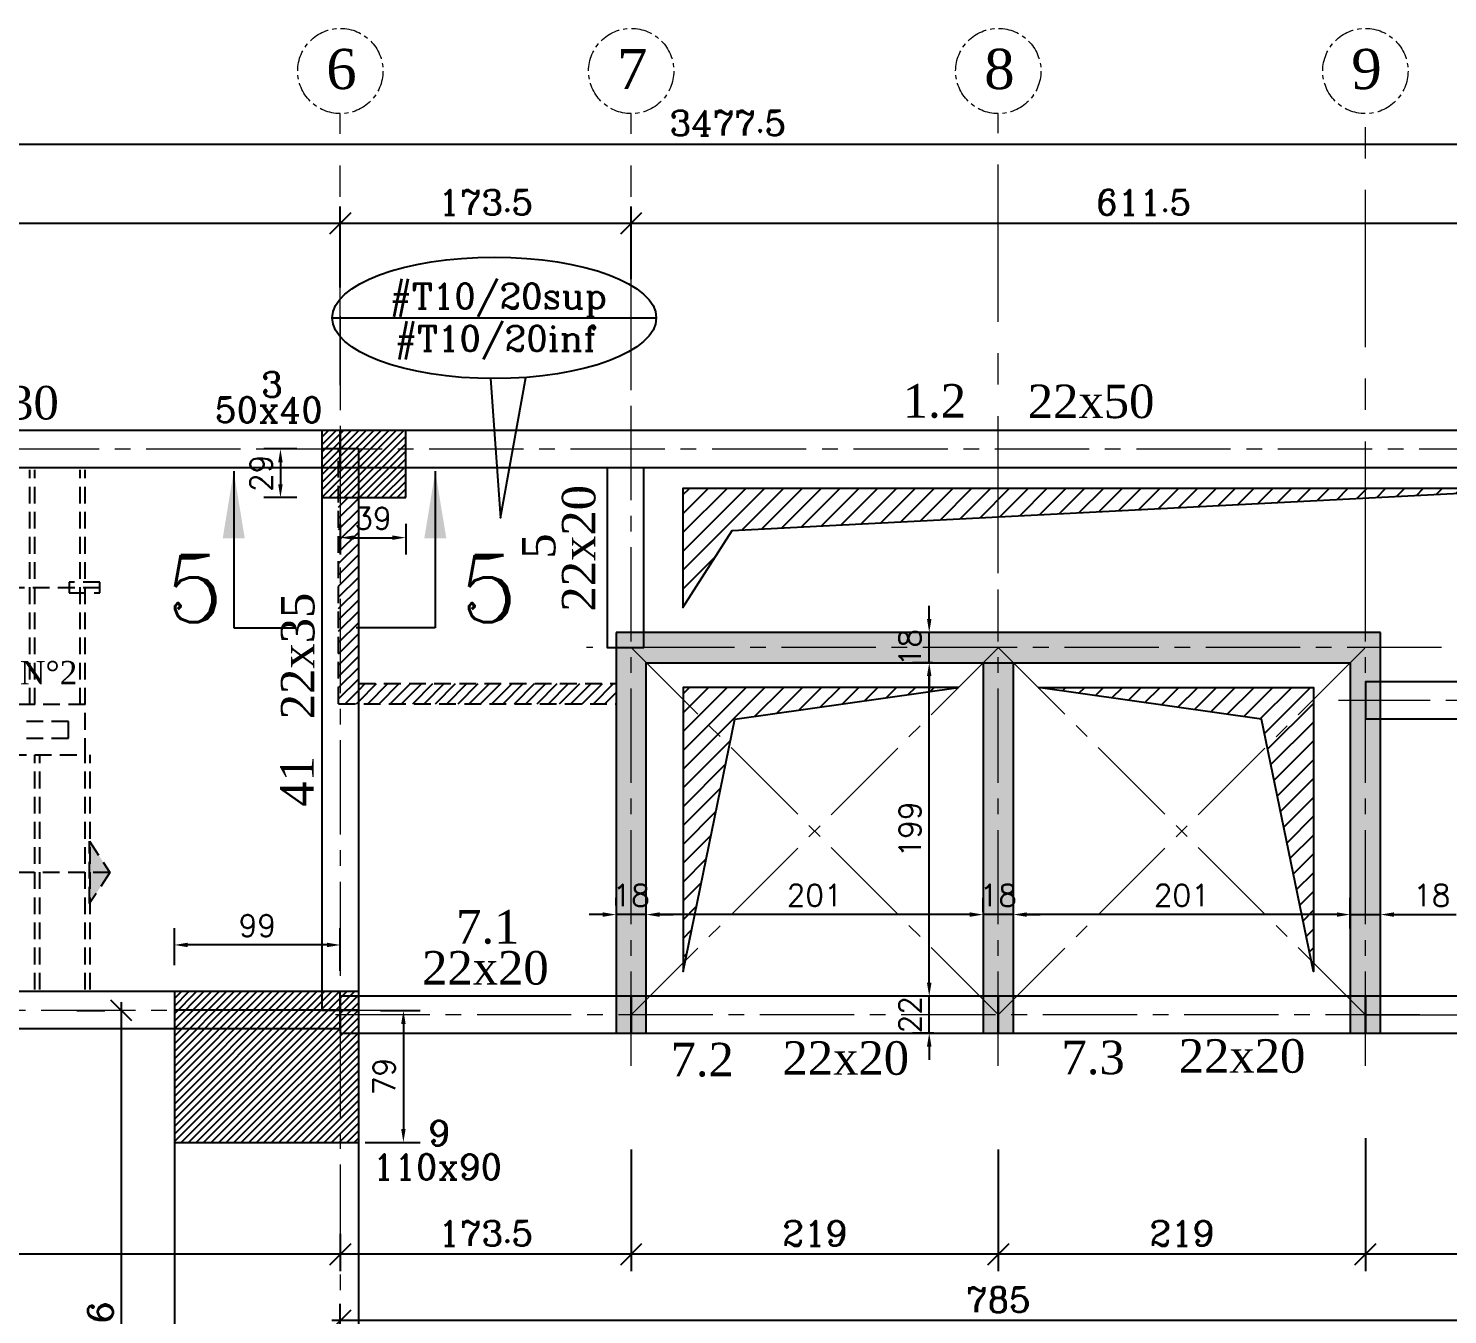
# Model space of a CAD drawing. Header units: millimetres. Extents: x -12479 to 5276, y -30 to 40263.
# Drawn here: x -4032 to -3185, y 32856 to 33624 of the extents above; entities that cross this region are included whole.
import ezdxf
from ezdxf.enums import TextEntityAlignment as Align

# ---------------------------------------------------------------- set-up
doc = ezdxf.new("R2010")
doc.units = ezdxf.units.MM
for name, pattern in [('AXES', [2, 1.25, -0.25, 0.25, -0.25]), ('AXES2', [1.125, 0.75, -0.125, 0.125, -0.125]), ('DASHED', [0.75, 0.5, -0.25])]:
    doc.linetypes.add(name, pattern=pattern)
for name, color, linetype in [('AXE REP7RE', 4, 'AXES'), ('AXES', 1, 'AXES2'), ('COFFRAGE', 2, 'Continuous'), ('DESIGNA ACIERS', 3, 'Continuous'), ('escaliers', 1, 'DASHED'), ('GAINES', 2, 'Continuous'), ('HACH', 1, 'Continuous'), ('HACHPOT', 2, 'Continuous'), ('HACHURE', 1, 'Continuous'), ('POTEAU', 2, 'Continuous'), ('TITRE', 3, 'Continuous'), ('titre poteaux', 3, 'Continuous'), ('Titre poutre', 3, 'Continuous'), ('voile', 2, 'Continuous')]:
    doc.layers.add(name, color=color, linetype=linetype)
doc.layers.add('COTATIONS', color=1, linetype='Continuous', lineweight=25)
doc.styles.add('ROMANCSABA', font='romanc.shx')
doc.styles.add('ROMANTICSABA', font='romantic.ttf')
doc.styles.add('STANDSABA', font='romans.shx')
doc.dimstyles.new('DETAIL', dxfattribs={"dimtxt": 15, "dimasz": 40, "dimexe": 10, "dimexo": 10, "dimgap": 10, "dimtad": 1, "dimdec": 4, "dimdsep": 46, "dimtxsty": 'STANDSABA', "dimcen": 2.5, "dimdle": 5, "dimclrd": 1, "dimclre": 1, "dimclrt": 3, "dimadec": 0, "dimazin": 0, "dimtfac": 1, "dimtdec": 4, "dimtmove": 0, "dimatfit": 3, "dimfxl": 0, "dimtvp": 1, "dimtolj": 1, "dimtzin": 0, "dimarcsym": 0})
doc.dimstyles.new('GENERALE', dxfattribs={"dimtxt": 15, "dimasz": 12.5, "dimexe": 10, "dimexo": 50, "dimgap": 5, "dimtad": 1, "dimdec": 1, "dimrnd": 0.5, "dimdsep": 46, "dimtxsty": 'ROMANCSABA', "dimblk1": 'OBLIQUE', "dimblk2": 'OBLIQUE', "dimsah": 1, "dimcen": 2.5, "dimdle": 5, "dimclrd": 1, "dimclre": 1, "dimclrt": 3, "dimadec": 0, "dimazin": 0, "dimtfac": 1, "dimtdec": 1, "dimtmove": 0, "dimatfit": 3, "dimldrblk": 'OBLIQUE', "dimfxl": 0, "dimtvp": 1, "dimtolj": 1, "dimtzin": 0, "dimarcsym": 0})
doc.dimstyles.new('POTEAUX', dxfattribs={"dimtxt": 13, "dimasz": 8, "dimexe": 10, "dimexo": 20, "dimgap": 5, "dimtad": 1, "dimdec": 1, "dimrnd": 0.5, "dimdsep": 46, "dimtxsty": 'STANDSABA', "dimcen": 2.5, "dimdle": 5, "dimclrd": 1, "dimclre": 1, "dimclrt": 3, "dimadec": 0, "dimazin": 0, "dimtfac": 1, "dimtdec": 1, "dimtmove": 0, "dimatfit": 3, "dimfxl": 0, "dimtvp": 1, "dimtolj": 1, "dimtzin": 0, "dimarcsym": 0})
pattern_1 = [(45, (0, 28000), (-5.61266, 5.61266), [])]

# ---------------------------------------------------------------- blocks, each defined once
blk = doc.blocks.new('_Oblique')
at = {"color": 0, "linetype": 'ByBlock', "lineweight": -2}
blk.add_line((-0.5, -0.5), (0.5, 0.5), dxfattribs=at)
blk = doc.blocks.new('*D4')
at = {"layer": 'COTATIONS', "color": 1, "linetype": 'ByBlock', "lineweight": -2}
for p, q in [((-4330.68, 33478.69), (-4330.68, 33517.59)), ((-3845.68, 33469.3), (-3845.68, 33517.59)), ((-4335.68, 33507.59), (-3840.68, 33507.59))]:
    blk.add_line(p, q, dxfattribs=at)
at = {"layer": 'Defpoints', "color": 0, "linetype": 'ByBlock'}
for p in [(-3845.68, 33507.59), (-4330.68, 33428.69, -0.66), (-3845.68, 33419.3, -0.28)]:
    blk.add_point(p, dxfattribs=at)
at = {"layer": 'COTATIONS', "color": 1, "linetype": 'ByBlock', "lineweight": -2, "xscale": 12.5, "yscale": 12.5, "zscale": 12.5, "rotation": 180}
blk.add_blockref('_Oblique', (-4330.68, 33507.59), dxfattribs=at)
at = {"layer": 'COTATIONS', "color": 1, "linetype": 'ByBlock', "lineweight": -2, "xscale": 12.5, "yscale": 12.5, "zscale": 12.5}
blk.add_blockref('_Oblique', (-3845.68, 33507.59), dxfattribs=at)
at = {"layer": 'COTATIONS', "color": 3, "linetype": 'ByBlock', "insert": (-4088.18, 33520.09), "char_height": 15, "attachment_point": 5, "style": 'ROMANCSABA'}
blk.add_mtext('\\A1;485', dxfattribs=at)
blk = doc.blocks.new('*D5')
at = {"layer": 'COTATIONS', "color": 1, "linetype": 'ByBlock', "lineweight": -2}
for p, q in [((-3845.68, 33469.3), (-3845.68, 33517.59)), ((-3672.18, 33474.2), (-3672.18, 33517.59)), ((-3850.68, 33507.59), (-3667.18, 33507.59))]:
    blk.add_line(p, q, dxfattribs=at)
at = {"layer": 'Defpoints', "color": 0, "linetype": 'ByBlock'}
for p in [(-3672.18, 33507.59), (-3845.68, 33419.3, -0.28), (-3672.18, 33424.2)]:
    blk.add_point(p, dxfattribs=at)
at = {"layer": 'COTATIONS', "color": 1, "linetype": 'ByBlock', "lineweight": -2, "xscale": 12.5, "yscale": 12.5, "zscale": 12.5, "rotation": 180}
blk.add_blockref('_Oblique', (-3845.68, 33507.59), dxfattribs=at)
at = {"layer": 'COTATIONS', "color": 1, "linetype": 'ByBlock', "lineweight": -2, "xscale": 12.5, "yscale": 12.5, "zscale": 12.5}
blk.add_blockref('_Oblique', (-3672.18, 33507.59), dxfattribs=at)
at = {"layer": 'COTATIONS', "color": 3, "linetype": 'ByBlock', "insert": (-3758.93, 33520.09), "char_height": 15, "attachment_point": 5, "style": 'ROMANCSABA'}
blk.add_mtext('\\A1;173.5', dxfattribs=at)
blk = doc.blocks.new('*D6')
at = {"layer": 'COTATIONS', "color": 1, "linetype": 'ByBlock', "lineweight": -2}
for p, q in [((-3672.18, 33474.2), (-3672.18, 33517.59)), ((-3060.68, 33480.6), (-3060.68, 33517.59)), ((-3677.18, 33507.59), (-3055.68, 33507.59))]:
    blk.add_line(p, q, dxfattribs=at)
at = {"layer": 'Defpoints', "color": 0, "linetype": 'ByBlock'}
for p in [(-3060.68, 33507.59), (-3060.68, 33430.6, -0.28), (-3672.18, 33424.2)]:
    blk.add_point(p, dxfattribs=at)
at = {"layer": 'COTATIONS', "color": 1, "linetype": 'ByBlock', "lineweight": -2, "xscale": 12.5, "yscale": 12.5, "zscale": 12.5, "rotation": 180}
blk.add_blockref('_Oblique', (-3672.18, 33507.59), dxfattribs=at)
at = {"layer": 'COTATIONS', "color": 1, "linetype": 'ByBlock', "lineweight": -2, "xscale": 12.5, "yscale": 12.5, "zscale": 12.5}
blk.add_blockref('_Oblique', (-3060.68, 33507.59), dxfattribs=at)
at = {"layer": 'COTATIONS', "color": 3, "linetype": 'ByBlock', "insert": (-3366.43, 33520.09), "char_height": 15, "attachment_point": 5, "style": 'ROMANCSABA'}
blk.add_mtext('\\A1;611.5', dxfattribs=at)
blk = doc.blocks.new('*D10')
at = {"layer": 'COTATIONS', "color": 1, "linetype": 'ByBlock', "lineweight": -2}
for p, q in [((-5353.26, 33462.49), (-5353.26, 33564.88)), ((-1875.8, 33462.49), (-1875.8, 33564.88)), ((-5358.26, 33554.88), (-1870.8, 33554.88))]:
    blk.add_line(p, q, dxfattribs=at)
at = {"layer": 'Defpoints', "color": 0, "linetype": 'ByBlock'}
for p in [(-1875.8, 33554.88), (-5353.26, 33412.49), (-1875.8, 33412.49)]:
    blk.add_point(p, dxfattribs=at)
at = {"layer": 'COTATIONS', "color": 1, "linetype": 'ByBlock', "lineweight": -2, "xscale": 12.5, "yscale": 12.5, "zscale": 12.5, "rotation": 180}
blk.add_blockref('_Oblique', (-5353.26, 33554.88), dxfattribs=at)
at = {"layer": 'COTATIONS', "color": 1, "linetype": 'ByBlock', "lineweight": -2, "xscale": 12.5, "yscale": 12.5, "zscale": 12.5}
blk.add_blockref('_Oblique', (-1875.8, 33554.88), dxfattribs=at)
at = {"layer": 'COTATIONS', "color": 3, "linetype": 'ByBlock', "insert": (-3614.53, 33567.38), "char_height": 15, "attachment_point": 5, "style": 'ROMANCSABA'}
blk.add_mtext('\\A1;3477.5', dxfattribs=at)
blk = doc.blocks.new('*D29')
at = {"layer": 'COTATIONS', "color": 1, "linetype": 'ByBlock', "lineweight": -2}
for p, q in [((-3234.18, 32961.68), (-3234.18, 32882.49)), ((-3055.68, 32892.49), (-3239.18, 32892.49)), ((-3060.68, 32885.94), (-3060.68, 32882.49))]:
    blk.add_line(p, q, dxfattribs=at)
at = {"layer": 'Defpoints', "color": 0, "linetype": 'ByBlock'}
for p in [(-3234.18, 33011.68), (-3060.68, 32935.94, -0.48), (-3234.18, 32892.49)]:
    blk.add_point(p, dxfattribs=at)
at = {"layer": 'COTATIONS', "color": 1, "linetype": 'ByBlock', "lineweight": -2, "xscale": 12.5, "yscale": 12.5, "zscale": 12.5, "rotation": 180}
blk.add_blockref('_Oblique', (-3234.18, 32892.49), dxfattribs=at)
at = {"layer": 'COTATIONS', "color": 1, "linetype": 'ByBlock', "lineweight": -2, "xscale": 12.5, "yscale": 12.5, "zscale": 12.5}
blk.add_blockref('_Oblique', (-3060.68, 32892.49), dxfattribs=at)
at = {"layer": 'COTATIONS', "color": 3, "linetype": 'ByBlock', "insert": (-3147.43, 32904.99), "char_height": 15, "attachment_point": 5, "style": 'ROMANCSABA'}
blk.add_mtext('\\A1;173.5', dxfattribs=at)
blk = doc.blocks.new('*D30')
at = {"layer": 'COTATIONS', "color": 1, "linetype": 'ByBlock', "lineweight": -2}
for p, q in [((-3234.18, 32961.68), (-3234.18, 32882.49)), ((-3453.18, 32954.99), (-3453.18, 32882.49)), ((-3229.18, 32892.49), (-3458.18, 32892.49))]:
    blk.add_line(p, q, dxfattribs=at)
at = {"layer": 'Defpoints', "color": 0, "linetype": 'ByBlock'}
for p in [(-3234.18, 33011.68), (-3453.18, 33004.99), (-3453.18, 32892.49)]:
    blk.add_point(p, dxfattribs=at)
at = {"layer": 'COTATIONS', "color": 1, "linetype": 'ByBlock', "lineweight": -2, "xscale": 12.5, "yscale": 12.5, "zscale": 12.5, "rotation": 180}
blk.add_blockref('_Oblique', (-3453.18, 32892.49), dxfattribs=at)
at = {"layer": 'COTATIONS', "color": 1, "linetype": 'ByBlock', "lineweight": -2, "xscale": 12.5, "yscale": 12.5, "zscale": 12.5}
blk.add_blockref('_Oblique', (-3234.18, 32892.49), dxfattribs=at)
at = {"layer": 'COTATIONS', "color": 3, "linetype": 'ByBlock', "insert": (-3343.68, 32904.99), "char_height": 15, "attachment_point": 5, "style": 'ROMANCSABA'}
blk.add_mtext('\\A1;219', dxfattribs=at)
blk = doc.blocks.new('*D31')
at = {"layer": 'COTATIONS', "color": 1, "linetype": 'ByBlock', "lineweight": -2}
for p, q in [((-3672.18, 32954.99), (-3672.18, 32882.49)), ((-3453.18, 32954.99), (-3453.18, 32882.49)), ((-3448.18, 32892.49), (-3677.18, 32892.49))]:
    blk.add_line(p, q, dxfattribs=at)
at = {"layer": 'Defpoints', "color": 0, "linetype": 'ByBlock'}
for p in [(-3672.18, 33004.99), (-3453.18, 33004.99), (-3672.18, 32892.49)]:
    blk.add_point(p, dxfattribs=at)
at = {"layer": 'COTATIONS', "color": 1, "linetype": 'ByBlock', "lineweight": -2, "xscale": 12.5, "yscale": 12.5, "zscale": 12.5, "rotation": 180}
blk.add_blockref('_Oblique', (-3672.18, 32892.49), dxfattribs=at)
at = {"layer": 'COTATIONS', "color": 1, "linetype": 'ByBlock', "lineweight": -2, "xscale": 12.5, "yscale": 12.5, "zscale": 12.5}
blk.add_blockref('_Oblique', (-3453.18, 32892.49), dxfattribs=at)
at = {"layer": 'COTATIONS', "color": 3, "linetype": 'ByBlock', "insert": (-3562.68, 32904.99), "char_height": 15, "attachment_point": 5, "style": 'ROMANCSABA'}
blk.add_mtext('\\A1;219', dxfattribs=at)
blk = doc.blocks.new('*D32')
at = {"layer": 'COTATIONS', "color": 1, "linetype": 'ByBlock', "lineweight": -2}
for p, q in [((-3672.18, 32954.99), (-3672.18, 32882.49)), ((-3845.68, 32904.73), (-3845.68, 32882.49)), ((-3667.18, 32892.49), (-3850.68, 32892.49))]:
    blk.add_line(p, q, dxfattribs=at)
at = {"layer": 'Defpoints', "color": 0, "linetype": 'ByBlock'}
for p in [(-3672.18, 33004.99), (-3845.68, 32954.73, -0.49), (-3845.68, 32892.49)]:
    blk.add_point(p, dxfattribs=at)
at = {"layer": 'COTATIONS', "color": 1, "linetype": 'ByBlock', "lineweight": -2, "xscale": 12.5, "yscale": 12.5, "zscale": 12.5, "rotation": 180}
blk.add_blockref('_Oblique', (-3845.68, 32892.49), dxfattribs=at)
at = {"layer": 'COTATIONS', "color": 1, "linetype": 'ByBlock', "lineweight": -2, "xscale": 12.5, "yscale": 12.5, "zscale": 12.5}
blk.add_blockref('_Oblique', (-3672.18, 32892.49), dxfattribs=at)
at = {"layer": 'COTATIONS', "color": 3, "linetype": 'ByBlock', "insert": (-3758.93, 32904.99), "char_height": 15, "attachment_point": 5, "style": 'ROMANCSABA'}
blk.add_mtext('\\A1;173.5', dxfattribs=at)
blk = doc.blocks.new('*D33')
at = {"layer": 'COTATIONS', "color": 1, "linetype": 'ByBlock', "lineweight": -2}
for p, q in [((-3845.68, 32904.73), (-3845.68, 32882.49)), ((-3840.68, 32892.49), (-4335.68, 32892.49)), ((-4330.68, 32867.04), (-4330.68, 32882.49))]:
    blk.add_line(p, q, dxfattribs=at)
at = {"layer": 'Defpoints', "color": 0, "linetype": 'ByBlock'}
for p in [(-3845.68, 32954.73, -0.49), (-4330.68, 32917.04, -0.46), (-4330.68, 32892.49)]:
    blk.add_point(p, dxfattribs=at)
at = {"layer": 'COTATIONS', "color": 1, "linetype": 'ByBlock', "lineweight": -2, "xscale": 12.5, "yscale": 12.5, "zscale": 12.5, "rotation": 180}
blk.add_blockref('_Oblique', (-4330.68, 32892.49), dxfattribs=at)
at = {"layer": 'COTATIONS', "color": 1, "linetype": 'ByBlock', "lineweight": -2, "xscale": 12.5, "yscale": 12.5, "zscale": 12.5}
blk.add_blockref('_Oblique', (-3845.68, 32892.49), dxfattribs=at)
at = {"layer": 'COTATIONS', "color": 3, "linetype": 'ByBlock', "insert": (-4088.18, 32904.99), "char_height": 15, "attachment_point": 5, "style": 'ROMANCSABA'}
blk.add_mtext('\\A1;485', dxfattribs=at)
blk = doc.blocks.new('*D51')
at = {"layer": 'COTATIONS', "color": 1, "linetype": 'ByBlock', "lineweight": -2}
for p, q in [((-3845.68, 32847.44), (-3845.68, 32862.91)), ((-3060.68, 32848.92), (-3060.68, 32862.91)), ((-3055.68, 32852.91), (-3850.68, 32852.91))]:
    blk.add_line(p, q, dxfattribs=at)
at = {"layer": 'Defpoints', "color": 0, "linetype": 'ByBlock'}
for p in [(-3845.68, 32852.91), (-3845.68, 32797.44, 0.02), (-3060.68, 32798.92, 0.02)]:
    blk.add_point(p, dxfattribs=at)
at = {"layer": 'COTATIONS', "color": 1, "linetype": 'ByBlock', "lineweight": -2, "xscale": 12.5, "yscale": 12.5, "zscale": 12.5, "rotation": 180}
blk.add_blockref('_Oblique', (-3845.68, 32852.91), dxfattribs=at)
at = {"layer": 'COTATIONS', "color": 1, "linetype": 'ByBlock', "lineweight": -2, "xscale": 12.5, "yscale": 12.5, "zscale": 12.5}
blk.add_blockref('_Oblique', (-3060.68, 32852.91), dxfattribs=at)
at = {"layer": 'COTATIONS', "color": 3, "linetype": 'ByBlock', "insert": (-3453.18, 32865.41), "char_height": 15, "attachment_point": 5, "style": 'ROMANCSABA'}
blk.add_mtext('\\A1;785', dxfattribs=at)
blk = doc.blocks.new('*D63')
at = {"layer": 'COTATIONS', "color": 1, "linetype": 'ByBlock', "lineweight": -2}
for p, q in [((-4002.82, 33037.94), (-3986.26, 33037.94)), ((-3976.26, 32647.19), (-3976.26, 33042.94)), ((-3929.85, 32652.19), (-3986.26, 32652.19))]:
    blk.add_line(p, q, dxfattribs=at)
at = {"layer": 'Defpoints', "color": 0, "linetype": 'ByBlock'}
for p in [(-3976.26, 33037.94), (-3952.82, 33037.94, 0.19), (-3879.85, 32652.19, 0.38)]:
    blk.add_point(p, dxfattribs=at)
at = {"layer": 'COTATIONS', "color": 1, "linetype": 'ByBlock', "lineweight": -2, "xscale": 12.5, "yscale": 12.5, "zscale": 12.5}
for p, rotation in [((-3976.26, 33037.94), 90), ((-3976.26, 32652.19), 270)]:
    blk.add_blockref('_Oblique', p, dxfattribs=dict(at, rotation=rotation))
at = {"layer": 'COTATIONS', "color": 3, "linetype": 'ByBlock', "insert": (-3988.76, 32845.07), "char_height": 15, "attachment_point": 5, "rotation": 90, "style": 'ROMANCSABA'}
blk.add_mtext('\\A1;386', dxfattribs=at)
blk = doc.blocks.new('*D66')
at = {"layer": 'COTATIONS', "color": 1, "linetype": 'ByBlock', "lineweight": -2}
for p, q in [((-3243.18, 33086.88), (-3243.18, 33105.16)), ((-3225.18, 33086.88), (-3225.18, 33105.16)), ((-3251.18, 33095.16), (-3259.18, 33095.16)), ((-3243.18, 33095.16), (-3225.18, 33095.16)), ((-3217.18, 33095.16), (-3179.99, 33095.16))]:
    blk.add_line(p, q, dxfattribs=at)
at = {"layer": 'COTATIONS', "color": 1, "linetype": 'ByBlock'}
for points in [[(-3251.18, 33096.49), (-3251.18, 33093.82), (-3243.18, 33095.16)], [(-3217.18, 33096.49), (-3217.18, 33093.82), (-3225.18, 33095.16)]]:
    blk.add_solid(points, dxfattribs=at)
at = {"layer": 'Defpoints', "color": 0, "linetype": 'ByBlock'}
for p in [(-3243.18, 33095.16), (-3243.18, 33066.88), (-3225.18, 33066.88)]:
    blk.add_point(p, dxfattribs=at)
at = {"layer": 'COTATIONS', "color": 3, "linetype": 'ByBlock', "insert": (-3194.58, 33106.66), "char_height": 13, "attachment_point": 5, "style": 'STANDSABA'}
blk.add_mtext('\\A1;18', dxfattribs=at)
blk = doc.blocks.new('*D67')
at = {"layer": 'COTATIONS', "color": 1, "linetype": 'ByBlock', "lineweight": -2}
for p, q in [((-3444.18, 33094.78), (-3444.18, 33105.16)), ((-3243.18, 33086.88), (-3243.18, 33105.16)), ((-3251.18, 33095.16), (-3436.18, 33095.16))]:
    blk.add_line(p, q, dxfattribs=at)
at = {"layer": 'COTATIONS', "color": 1, "linetype": 'ByBlock'}
for points in [[(-3436.18, 33096.49), (-3436.18, 33093.82), (-3444.18, 33095.16)], [(-3251.18, 33096.49), (-3251.18, 33093.82), (-3243.18, 33095.16)]]:
    blk.add_solid(points, dxfattribs=at)
at = {"layer": 'Defpoints', "color": 0, "linetype": 'ByBlock'}
for p in [(-3444.18, 33095.16), (-3444.18, 33074.78), (-3243.18, 33066.88)]:
    blk.add_point(p, dxfattribs=at)
at = {"layer": 'COTATIONS', "color": 3, "linetype": 'ByBlock', "insert": (-3343.68, 33106.66), "char_height": 13, "attachment_point": 5, "style": 'STANDSABA'}
blk.add_mtext('\\A1;201', dxfattribs=at)
blk = doc.blocks.new('*D68')
at = {"layer": 'COTATIONS', "color": 1, "linetype": 'ByBlock', "lineweight": -2}
for p, q in [((-3462.18, 33096.59), (-3462.18, 33105.16)), ((-3444.18, 33094.78), (-3444.18, 33105.16)), ((-3470.18, 33095.16), (-3478.18, 33095.16)), ((-3444.18, 33095.16), (-3462.18, 33095.16)), ((-3436.18, 33095.16), (-3428.18, 33095.16))]:
    blk.add_line(p, q, dxfattribs=at)
at = {"layer": 'COTATIONS', "color": 1, "linetype": 'ByBlock'}
for points in [[(-3470.18, 33096.49), (-3470.18, 33093.82), (-3462.18, 33095.16)], [(-3436.18, 33096.49), (-3436.18, 33093.82), (-3444.18, 33095.16)]]:
    blk.add_solid(points, dxfattribs=at)
at = {"layer": 'Defpoints', "color": 0, "linetype": 'ByBlock'}
for p in [(-3462.18, 33095.16), (-3462.18, 33076.59), (-3444.18, 33074.78)]:
    blk.add_point(p, dxfattribs=at)
at = {"layer": 'COTATIONS', "color": 3, "linetype": 'ByBlock', "insert": (-3453.18, 33106.66), "char_height": 13, "attachment_point": 5, "style": 'STANDSABA'}
blk.add_mtext('\\A1;18', dxfattribs=at)
blk = doc.blocks.new('*D69')
at = {"layer": 'COTATIONS', "color": 1, "linetype": 'ByBlock', "lineweight": -2}
for p, q in [((-3663.18, 33094.46), (-3663.18, 33105.16)), ((-3462.18, 33096.59), (-3462.18, 33105.16)), ((-3470.18, 33095.16), (-3655.18, 33095.16))]:
    blk.add_line(p, q, dxfattribs=at)
at = {"layer": 'COTATIONS', "color": 1, "linetype": 'ByBlock'}
for points in [[(-3655.18, 33096.49), (-3655.18, 33093.82), (-3663.18, 33095.16)], [(-3470.18, 33096.49), (-3470.18, 33093.82), (-3462.18, 33095.16)]]:
    blk.add_solid(points, dxfattribs=at)
at = {"layer": 'Defpoints', "color": 0, "linetype": 'ByBlock'}
for p in [(-3663.18, 33095.16), (-3663.18, 33074.46), (-3462.18, 33076.59)]:
    blk.add_point(p, dxfattribs=at)
at = {"layer": 'COTATIONS', "color": 3, "linetype": 'ByBlock', "insert": (-3562.68, 33106.66), "char_height": 13, "attachment_point": 5, "style": 'STANDSABA'}
blk.add_mtext('\\A1;201', dxfattribs=at)
blk = doc.blocks.new('*D70')
at = {"layer": 'COTATIONS', "color": 1, "linetype": 'ByBlock', "lineweight": -2}
for p, q in [((-3681.18, 33100.5), (-3681.18, 33105.16)), ((-3663.18, 33094.46), (-3663.18, 33105.16)), ((-3689.18, 33095.16), (-3697.18, 33095.16)), ((-3663.18, 33095.16), (-3681.18, 33095.16)), ((-3655.18, 33095.16), (-3647.18, 33095.16))]:
    blk.add_line(p, q, dxfattribs=at)
at = {"layer": 'COTATIONS', "color": 1, "linetype": 'ByBlock'}
for points in [[(-3689.18, 33096.49), (-3689.18, 33093.82), (-3681.18, 33095.16)], [(-3655.18, 33096.49), (-3655.18, 33093.82), (-3663.18, 33095.16)]]:
    blk.add_solid(points, dxfattribs=at)
at = {"layer": 'Defpoints', "color": 0, "linetype": 'ByBlock'}
for p in [(-3681.18, 33095.16), (-3681.18, 33080.5), (-3663.18, 33074.46)]:
    blk.add_point(p, dxfattribs=at)
at = {"layer": 'COTATIONS', "color": 3, "linetype": 'ByBlock', "insert": (-3672.18, 33106.66), "char_height": 13, "attachment_point": 5, "style": 'STANDSABA'}
blk.add_mtext('\\A1;18', dxfattribs=at)
blk = doc.blocks.new('*D71')
at = {"layer": 'COTATIONS', "color": 1, "linetype": 'ByBlock', "lineweight": -2}
for p, q in [((-3494.37, 33054.44), (-3494.37, 33062.44)), ((-3491.63, 33046.44), (-3504.37, 33046.44)), ((-3494.37, 33024.44), (-3494.37, 33046.44)), ((-3491.63, 33024.44), (-3504.37, 33024.44)), ((-3494.37, 33016.44), (-3494.37, 33008.44))]:
    blk.add_line(p, q, dxfattribs=at)
at = {"layer": 'COTATIONS', "color": 1, "linetype": 'ByBlock'}
for points in [[(-3495.7, 33054.44), (-3493.04, 33054.44), (-3494.37, 33046.44)], [(-3495.7, 33016.44), (-3493.04, 33016.44), (-3494.37, 33024.44)]]:
    blk.add_solid(points, dxfattribs=at)
at = {"layer": 'Defpoints', "color": 0, "linetype": 'ByBlock'}
for p in [(-3494.37, 33046.44), (-3471.63, 33046.44), (-3471.63, 33024.44)]:
    blk.add_point(p, dxfattribs=at)
at = {"layer": 'COTATIONS', "color": 3, "linetype": 'ByBlock', "insert": (-3505.87, 33035.44), "char_height": 13, "attachment_point": 5, "rotation": 90, "style": 'STANDSABA'}
blk.add_mtext('\\A1;22', dxfattribs=at)
blk = doc.blocks.new('*D72')
at = {"layer": 'COTATIONS', "color": 1, "linetype": 'ByBlock', "lineweight": -2}
for p, q in [((-3492.29, 33245.44), (-3504.37, 33245.44)), ((-3494.37, 33054.44), (-3494.37, 33237.44)), ((-3491.63, 33046.44), (-3504.37, 33046.44))]:
    blk.add_line(p, q, dxfattribs=at)
at = {"layer": 'COTATIONS', "color": 1, "linetype": 'ByBlock'}
for points in [[(-3495.7, 33237.44), (-3493.04, 33237.44), (-3494.37, 33245.44)], [(-3495.7, 33054.44), (-3493.04, 33054.44), (-3494.37, 33046.44)]]:
    blk.add_solid(points, dxfattribs=at)
at = {"layer": 'Defpoints', "color": 0, "linetype": 'ByBlock'}
for p in [(-3494.37, 33245.44), (-3472.29, 33245.44), (-3471.63, 33046.44)]:
    blk.add_point(p, dxfattribs=at)
at = {"layer": 'COTATIONS', "color": 3, "linetype": 'ByBlock', "insert": (-3505.87, 33145.94), "char_height": 13, "attachment_point": 5, "rotation": 90, "style": 'STANDSABA'}
blk.add_mtext('\\A1;199', dxfattribs=at)
blk = doc.blocks.new('*D73')
at = {"layer": 'COTATIONS', "color": 1, "linetype": 'ByBlock', "lineweight": -2}
for p, q in [((-3494.37, 33271.44), (-3494.37, 33279.44)), ((-3488.49, 33263.44), (-3504.37, 33263.44)), ((-3494.37, 33245.44), (-3494.37, 33263.44)), ((-3492.29, 33245.44), (-3504.37, 33245.44)), ((-3494.37, 33237.44), (-3494.37, 33229.44))]:
    blk.add_line(p, q, dxfattribs=at)
at = {"layer": 'COTATIONS', "color": 1, "linetype": 'ByBlock'}
for points in [[(-3495.7, 33271.44), (-3493.04, 33271.44), (-3494.37, 33263.44)], [(-3495.7, 33237.44), (-3493.04, 33237.44), (-3494.37, 33245.44)]]:
    blk.add_solid(points, dxfattribs=at)
at = {"layer": 'Defpoints', "color": 0, "linetype": 'ByBlock'}
for p in [(-3494.37, 33263.44), (-3468.49, 33263.44), (-3472.29, 33245.44)]:
    blk.add_point(p, dxfattribs=at)
at = {"layer": 'COTATIONS', "color": 3, "linetype": 'ByBlock', "insert": (-3505.87, 33254.44), "char_height": 13, "attachment_point": 5, "rotation": 90, "style": 'STANDSABA'}
blk.add_mtext('\\A1;18', dxfattribs=at)
blk = doc.blocks.new('*D165')
at = {"layer": 'COTATIONS', "color": 1, "linetype": 'ByBlock', "lineweight": -2}
for p, q in [((-3871.64, 33372.94), (-3891.4, 33372.94)), ((-3881.4, 33364.94), (-3881.4, 33351.94)), ((-3871.64, 33343.94), (-3891.4, 33343.94))]:
    blk.add_line(p, q, dxfattribs=at)
at = {"layer": 'COTATIONS', "color": 1, "linetype": 'ByBlock'}
for points in [[(-3882.73, 33364.94), (-3880.07, 33364.94), (-3881.4, 33372.94)], [(-3882.73, 33351.94), (-3880.07, 33351.94), (-3881.4, 33343.94)]]:
    blk.add_solid(points, dxfattribs=at)
at = {"layer": 'Defpoints', "color": 0, "linetype": 'ByBlock'}
for p in [(-3851.64, 33372.94), (-3881.4, 33343.94), (-3851.64, 33343.94)]:
    blk.add_point(p, dxfattribs=at)
at = {"layer": 'COTATIONS', "color": 3, "linetype": 'ByBlock', "insert": (-3892.9, 33358.44), "char_height": 13, "attachment_point": 5, "rotation": 90, "style": 'STANDSABA'}
blk.add_mtext('\\A1;29', dxfattribs=at)
blk = doc.blocks.new('*D166')
at = {"layer": 'COTATIONS', "color": 1, "linetype": 'ByBlock', "lineweight": -2}
for p, q in [((-3845.68, 33328.32), (-3845.68, 33310.03)), ((-3806.68, 33328.32), (-3806.68, 33310.03)), ((-3837.68, 33320.03), (-3814.68, 33320.03))]:
    blk.add_line(p, q, dxfattribs=at)
at = {"layer": 'COTATIONS', "color": 1, "linetype": 'ByBlock'}
for points in [[(-3837.68, 33321.36), (-3837.68, 33318.69), (-3845.68, 33320.03)], [(-3814.68, 33321.36), (-3814.68, 33318.69), (-3806.68, 33320.03)]]:
    blk.add_solid(points, dxfattribs=at)
at = {"layer": 'Defpoints', "color": 0, "linetype": 'ByBlock'}
for p in [(-3845.68, 33348.32, -0.25), (-3806.68, 33348.32), (-3806.68, 33320.03)]:
    blk.add_point(p, dxfattribs=at)
at = {"layer": 'COTATIONS', "color": 3, "linetype": 'ByBlock', "insert": (-3826.18, 33331.53), "char_height": 13, "attachment_point": 5, "style": 'STANDSABA'}
blk.add_mtext('\\A1;39', dxfattribs=at)
blk = doc.blocks.new('*D172')
at = {"layer": 'COTATIONS', "color": 1, "linetype": 'ByBlock', "lineweight": -2}
for p, q in [((-3944.68, 33064.95), (-3944.68, 33087.04)), ((-3845.68, 33061.62), (-3845.68, 33087.04)), ((-3853.68, 33077.04), (-3936.68, 33077.04))]:
    blk.add_line(p, q, dxfattribs=at)
at = {"layer": 'COTATIONS', "color": 1, "linetype": 'ByBlock'}
for points in [[(-3936.68, 33078.38), (-3936.68, 33075.71), (-3944.68, 33077.04)], [(-3853.68, 33078.38), (-3853.68, 33075.71), (-3845.68, 33077.04)]]:
    blk.add_solid(points, dxfattribs=at)
at = {"layer": 'Defpoints', "color": 0, "linetype": 'ByBlock'}
for p in [(-3944.68, 33077.04), (-3944.68, 33044.95), (-3845.68, 33041.62)]:
    blk.add_point(p, dxfattribs=at)
at = {"layer": 'COTATIONS', "color": 3, "linetype": 'ByBlock', "insert": (-3895.18, 33088.54), "char_height": 13, "attachment_point": 5, "style": 'STANDSABA'}
blk.add_mtext('\\A1;99', dxfattribs=at)
blk = doc.blocks.new('*D173')
at = {"layer": 'COTATIONS', "color": 1, "linetype": 'ByBlock', "lineweight": -2}
for p, q in [((-3821.7, 33037.94), (-3798.06, 33037.94)), ((-3808.06, 33029.94), (-3808.06, 32967.19)), ((-3830.94, 32959.19), (-3798.06, 32959.19))]:
    blk.add_line(p, q, dxfattribs=at)
at = {"layer": 'COTATIONS', "color": 1, "linetype": 'ByBlock'}
for points in [[(-3809.39, 33029.94), (-3806.73, 33029.94), (-3808.06, 33037.94)], [(-3809.39, 32967.19), (-3806.73, 32967.19), (-3808.06, 32959.19)]]:
    blk.add_solid(points, dxfattribs=at)
at = {"layer": 'Defpoints', "color": 0, "linetype": 'ByBlock'}
for p in [(-3841.7, 33037.94, 0.19), (-3850.94, 32959.19), (-3808.06, 32959.19)]:
    blk.add_point(p, dxfattribs=at)
at = {"layer": 'COTATIONS', "color": 3, "linetype": 'ByBlock', "insert": (-3819.56, 32998.57), "char_height": 13, "attachment_point": 5, "rotation": 90, "style": 'STANDSABA'}
blk.add_mtext('\\A1;79', dxfattribs=at)

msp = doc.modelspace()

# ---------------------------------------------------------------- hatches: boundary and pattern name
at = {"layer": 'HACH', "linetype": 'ByBlock'}
h = msp.add_hatch(dxfattribs=at)
h.set_pattern_fill('ANSI31', color=1, scale=2.5)
h.set_pattern_definition([(45, (-0.1346, 28118.6935), (-5.61266, 5.61266), [])])
h.paths.add_polyline_path([(-3123.55, 33349.39), (-3641.32, 33349.39), (-3641.32, 33278.37), (-3611.83, 33324.35)])
h = msp.add_hatch(color=252, dxfattribs=at)
h.dxf.hatch_style = 1
h.paths.add_polyline_path([(-3681.18, 33024.44), (-3663.18, 33024.44), (-3663.18, 33245.44), (-3243.18, 33245.44), (-3243.18, 33024.44), (-3225.18, 33024.44), (-3225.18, 33263.44), (-3681.18, 33263.44)])
edge = h.paths.add_edge_path(flags=17)
edge.add_line((-3462.18, 33024.44), (-3444.18, 33024.44))
edge.add_line((-3462.18, 33245.44), (-3462.18, 33024.44))
edge.add_line((-3444.18, 33024.44), (-3444.18, 33245.44))
h = msp.add_hatch(color=252, dxfattribs=at)
h.dxf.hatch_style = 1
h.paths.add_polyline_path([(-3444.18, 33245.44), (-3462.18, 33245.44), (-3462.18, 33024.44), (-3444.18, 33024.44)])
h = msp.add_hatch(dxfattribs=at)
h.set_pattern_fill('ANSI31', color=1, scale=2.5)
h.set_pattern_definition(pattern_1)
h.paths.add_polyline_path([(-3476.92, 33230.7), (-3641.19, 33230.7), (-3641.19, 33061.15), (-3610.3, 33211.8)])
h = msp.add_hatch(dxfattribs=at)
h.set_pattern_fill('ANSI31', color=1, scale=2.5)
h.set_pattern_definition(pattern_1)
h.paths.add_polyline_path([(-3429.43, 33230.7), (-3265.17, 33230.7), (-3265.17, 33061.15), (-3296.05, 33211.8)])
at = {"layer": 'HACHPOT', "linetype": 'ByBlock'}
h = msp.add_hatch(dxfattribs=at)
h.set_pattern_fill('ANSI31', color=256)
h.paths.add_polyline_path([(-3806.68, 33343.94), (-3806.68, 33383.94), (-3856.68, 33383.94), (-3856.68, 33343.94)])
h = msp.add_hatch(dxfattribs=at)
h.set_pattern_fill('ANSI31', color=256)
h.paths.add_polyline_path([(-3806.68, 33343.94), (-3806.68, 33383.94), (-3856.68, 33383.94), (-3856.68, 33343.94)])
h = msp.add_hatch(dxfattribs=at)
h.set_pattern_fill('ANSI31', color=256)
h.paths.add_polyline_path([(-3834.68, 32959.19), (-3834.68, 33049.19), (-3944.68, 33049.19), (-3944.68, 32959.19)])
h = msp.add_hatch(dxfattribs=at)
h.set_pattern_fill('ANSI31', color=256)
h.paths.add_polyline_path([(-3834.68, 32959.19), (-3834.68, 33049.19), (-3944.68, 33049.19), (-3944.68, 32959.19)])
at = {"layer": 'HACHURE', "linetype": 'ByBlock'}
h = msp.add_hatch(dxfattribs=at)
h.set_pattern_fill('ANSI31', color=256, scale=1.5)
h.paths.add_polyline_path([(-3834.68, 33343.94), (-3846.68, 33343.94), (-3846.68, 33220.95), (-3834.68, 33220.95)])
h = msp.add_hatch(dxfattribs=at)
h.set_pattern_fill('ANSI31', color=256, scale=1.5)
h.paths.add_polyline_path([(-3681.18, 33220.95), (-3681.18, 33232.95), (-3834.68, 33232.95), (-3834.68, 33220.95)])

# ---------------------------------------------------------------- linework, layer by layer
at = {"layer": 'AXE REP7RE', "lineweight": 0, "ltscale": 75}
for p, q in [((-3845.68, 33410.92), (-3845.68, 33573.01)), ((-3672.18, 33410.92), (-3672.18, 33573.01)), ((-3453.18, 33298.85), (-3453.18, 33573.01)), ((-3234.18, 33283.72), (-3234.18, 33573.01))]:
    msp.add_line(p, q, dxfattribs=at)
at = {"layer": 'AXE REP7RE', "lineweight": 0, "ltscale": 10}
for centre in [(-3845.67, 33598.45), (-3672.17, 33598.45), (-3453.17, 33598.45), (-3234.17, 33598.45)]:
    msp.add_circle(centre, 25.43, dxfattribs=at)
at = {"layer": 'AXES', "lineweight": 0, "ltscale": 75}
for p, q in [((-3845.68, 33452.28, -0.29), (-3845.68, 31790.65, 0.38)), ((-3672.18, 33004.99), (-3672.18, 33442.05)), ((-5395.81, 33372.94), (-1824.72, 33372.94)), ((-3453.18, 33004.99), (-3453.18, 33289.12)), ((-3234.18, 33004.99), (-3234.18, 33289.12)), ((-3188.72, 33254.44), (-3698.82, 33254.44)), ((-3672.18, 33035.44), (-3453.18, 33254.44)), ((-3672.18, 33254.44), (-3453.18, 33035.44)), ((-3453.18, 33254.44), (-3234.18, 33035.44, 0.38)), ((-3453.18, 33035.44), (-3234.18, 33254.44)), ((-3026.85, 33222.94, 0.38), (-3250.24, 33222.94, 0.38)), ((-3799.11, 33037.94, 0.19), (-4389.82, 33037.94, 0.19)), ((-3201.64, 33035.44), (-3849.96, 33035.44)), ((-3234.18, 33035.44, 0.38), (-3056.18, 33035.44, -0.11))]:
    msp.add_line(p, q, dxfattribs=at)
at = {"layer": 'COFFRAGE'}
for p, q in [((-3834.68, 33372.94), (-3856.68, 33372.94)), ((-3856.68, 33372.94), (-3856.68, 33038.19)), ((-3834.68, 33038.19), (-3834.68, 33372.94)), ((-3856.68, 33038.19), (-3834.68, 33038.19))]:
    msp.add_line(p, q, dxfattribs=at)
at = {"layer": 'COFFRAGE', "linetype": 'DASHED', "ltscale": 20}
for p, q in [((-3846.68, 33220.95), (-3846.68, 33372.94)), ((-3834.68, 33232.95), (-3681.18, 33232.95)), ((-3846.68, 33220.95), (-3681.18, 33220.95))]:
    msp.add_line(p, q, dxfattribs=at)
at = {"layer": 'COFFRAGE'}
for points in [[(-4330.68, 33361.94), (-3845.68, 33361.94), (-3845.68, 33383.94), (-4330.68, 33383.94), (-4330.68, 33361.94)], [(-3845.68, 33361.94), (-3060.68, 33361.94), (-3060.68, 33383.94), (-3845.68, 33383.94), (-3845.68, 33361.94)], [(-3845.68, 33049.19), (-4330.68, 33049.19), (-4330.68, 33027.19), (-3845.68, 33027.19), (-3845.68, 33049.19)], [(-3845.68, 33024.44), (-3672.18, 33024.44), (-3672.18, 33046.44), (-3845.68, 33046.44), (-3845.68, 33024.44)], [(-3672.18, 33024.44), (-3453.18, 33024.44), (-3453.18, 33046.44), (-3672.18, 33046.44), (-3672.18, 33024.44)], [(-3453.18, 33024.44), (-3234.18, 33024.44), (-3234.18, 33046.44), (-3453.18, 33046.44), (-3453.18, 33024.44)], [(-3834.68, 32245.19), (-3834.68, 33038.19), (-3944.68, 33038.19), (-3944.68, 32245.19), (-3834.68, 32245.19)]]:
    msp.add_lwpolyline(points, close=True, dxfattribs=at)
at = {"layer": 'COFFRAGE', "elevation": -0.05}
msp.add_lwpolyline([(-3686.56, 33361.94), (-3686.56, 33254.44), (-3664.56, 33254.44), (-3664.56, 33361.94)], dxfattribs=at)
at = {"layer": 'COFFRAGE'}
for points in [[(-3071.68, 33233.94), (-3234.18, 33233.95), (-3234.18, 33211.95), (-3071.68, 33211.94)], [(-3071.68, 33046.44), (-3234.18, 33046.44), (-3234.18, 33024.44), (-3071.68, 33024.44)]]:
    msp.add_lwpolyline(points, dxfattribs=at)
at = {"layer": 'DESIGNA ACIERS', "color": 3}
msp.add_line((-3850.55, 33451.18), (-3657.16, 33451.18), dxfattribs=at)
msp.add_lwpolyline([(-3756, 33414.96), (-3750.22, 33331.91), (-3735, 33415.64)], dxfattribs=at)
msp.add_ellipse((-3753.86, 33451.18), major_axis=(-96.69, 0), ratio=0.374725, dxfattribs=at)
at = {"layer": 'escaliers', "linetype": 'DASHED', "ltscale": 20}
for p, q in [((-4030.94, 33220.44, 0.19), (-4030.94, 33360.44, 0.19)), ((-4027.94, 33220.44, 0.19), (-4027.94, 33360.44, 0.19)), ((-4000.94, 33220.44, 0.19), (-4000.94, 33360.44, 0.19)), ((-3997.94, 33220.44, 0.19), (-3997.94, 33360.44, 0.19)), ((-3997.94, 33220.44, 0.19), (-3997.94, 33360.44, 0.19)), ((-4027.94, 33050.44, 0.19), (-4027.94, 33190.44, 0.19)), ((-4024.94, 33050.44, 0.19), (-4024.94, 33190.44, 0.19)), ((-3997.94, 33050.44, 0.19), (-3997.94, 33190.44, 0.19)), ((-3997.94, 33050.44, 0.19), (-3997.94, 33190.44, 0.19)), ((-3994.94, 33050.44, 0.19), (-3994.94, 33190.44, 0.19))]:
    msp.add_line(p, q, dxfattribs=at)
at = {"layer": 'escaliers', "linetype": 'DASHED', "ltscale": 20, "elevation": -0.19}
for points in [[(-3989.17, 33287.11), (-3989.17, 33293.52), (-4007.45, 33293.52), (-4007.45, 33287.11)], [(-3997.94, 33190.44), (-3997.94, 33220.44), (-4177.94, 33220.44), (-4177.94, 33190.44)], [(-4007.94, 33200.44), (-4007.94, 33210.44), (-4167.94, 33210.44), (-4167.94, 33200.44)]]:
    msp.add_lwpolyline(points, close=True, dxfattribs=at)
at = {"layer": 'escaliers', "linetype": 'DASHED', "ltscale": 20, "elevation": 0.19}
msp.add_lwpolyline([(-3983.14, 33120.32), (-4209.16, 33120.32, -0.198912), (-4232.26, 33129.89), (-4243.12, 33140.75, -0.198912), (-4252.69, 33163.85), (-4252.69, 33246.78, -0.198912), (-4243.12, 33269.89), (-4232.26, 33280.75, -0.198912), (-4209.16, 33290.32), (-3989.17, 33290.32)], format="xyb", dxfattribs=at)
msp.add_lwpolyline([(-3983.14, 33120.32), (-3995.31, 33101.67), (-3995.31, 33139.03), (-3983.14, 33120.32)], dxfattribs=at)
at = {"layer": 'escaliers', "linetype": 'DASHED', "ltscale": 20}
msp.add_solid([(-3995.31, 33139.03, 0.19), (-3983.14, 33120.32, 0.19), (-3995.31, 33101.67, 0.19), (-3983.14, 33120.32, 0.19)], dxfattribs=at)
at = {"layer": 'GAINES', "color": 1, "linetype": 'ByBlock', "elevation": 0.04}
for points in [[(-3123.55, 33349.39), (-3641.32, 33349.39), (-3641.32, 33278.37), (-3611.83, 33324.35), (-3123.55, 33349.39)], [(-3476.92, 33230.7), (-3641.19, 33230.7), (-3641.19, 33061.15), (-3610.3, 33211.8), (-3476.92, 33230.7)], [(-3429.43, 33230.7), (-3265.17, 33230.7), (-3265.17, 33061.15), (-3296.05, 33211.8), (-3429.43, 33230.7)]]:
    msp.add_lwpolyline(points, dxfattribs=at)
at = {"layer": 'POTEAU'}
for points in [[(-3806.68, 33343.94), (-3806.68, 33383.94), (-3856.68, 33383.94), (-3856.68, 33343.94), (-3806.68, 33343.94)], [(-3834.68, 32959.19), (-3834.68, 33049.19), (-3944.68, 33049.19), (-3944.68, 32959.19), (-3834.68, 32959.19)]]:
    msp.add_lwpolyline(points, close=True, dxfattribs=at)
at = {"layer": 'voile'}
for p, q in [((-3225.18, 33263.44), (-3681.18, 33263.44)), ((-3681.18, 33263.44), (-3681.18, 33024.44)), ((-3225.18, 33024.44), (-3225.18, 33263.44)), ((-3663.18, 33245.44), (-3243.18, 33245.44)), ((-3663.18, 33024.44), (-3663.18, 33245.44)), ((-3462.18, 33245.44), (-3462.18, 33024.44)), ((-3444.18, 33024.44), (-3444.18, 33245.44)), ((-3243.18, 33245.44), (-3243.18, 33024.44)), ((-3681.18, 33024.44), (-3663.18, 33024.44)), ((-3462.18, 33024.44), (-3444.18, 33024.44)), ((-3243.18, 33024.44), (-3225.18, 33024.44))]:
    msp.add_line(p, q, dxfattribs=at)

# ---------------------------------------------------------------- texts
at = {"layer": 'AXE REP7RE', "style": 'ROMANTICSABA'}
for s, p in [('6', (-3844.99, 33587.67)), ('7', (-3671.49, 33587.67)), ('8', (-3452.49, 33587.67)), ('9', (-3233.49, 33587.67))]:
    msp.add_text(s, height=24, dxfattribs=at).set_placement(p, align=Align.CENTER)
at = {"layer": 'COFFRAGE', "color": 3, "style": 'ROMANCSABA'}
for p in [(-3932.27, 33269.67), (-3756.88, 33269.67)]:
    msp.add_text('5', height=40, dxfattribs=at).set_placement(p, align=Align.CENTER)
at = {"layer": 'DESIGNA ACIERS', "color": 3, "style": 'ROMANCSABA'}
for s, p in [('#T10/20sup', (-3751.39, 33471.69)), ('#T10/20inf', (-3752.81, 33446.42))]:
    msp.add_text(s, height=15, dxfattribs=at).set_placement(p, align=Align.TOP_CENTER)
at = {"layer": 'TITRE', "style": 'ROMANTICSABA'}
msp.add_text('ESCALIERS N°2', height=14, dxfattribs=at).set_placement((-4154.92, 33232.48, -0.19))
at = {"layer": 'titre poteaux', "style": 'ROMANCSABA'}
for s, p in [('3', (-3886.5, 33403.95, 0.26)), ('9', (-3786.78, 32957.28))]:
    msp.add_text(s, height=15, dxfattribs=at).set_placement(p, align=Align.CENTER)
for s, p in [('50x40', (-3888.36, 33403.83, 0.26)), ('110x90', (-3787.8, 32952.15))]:
    msp.add_text(s, height=15, dxfattribs=at).set_placement(p, align=Align.TOP_CENTER)
at = {"layer": 'Titre poutre', "style": 'ROMANTICSABA'}
for s, p in [('22x30', (-4051.37, 33390.54)), ('1.2', (-3491.27, 33391.67)), ('22x50', (-3397.79, 33391.38)), ('7.1', (-3757.71, 33077.89)), ('22x20', (-3759.13, 33053.39)), ('22x20', (-3544.14, 32999.58)), ('7.3', (-3396.59, 32999.93)), ('22x20', (-3307.76, 33000.81)), ('7.2', (-3629.82, 32998.67))]:
    msp.add_text(s, height=20, dxfattribs=at).set_placement(p, align=Align.CENTER)
for s, p in [('22x20', (-3693.53, 33313.69)), ('5', (-3717.39, 33315.02)), ('22x35', (-3861.14, 33249.44)), ('41', (-3861.54, 33174.61))]:
    msp.add_text(s, height=20, rotation=90, dxfattribs=at).set_placement(p, align=Align.CENTER)

# ---------------------------------------------------------------- dimensions: what is measured, and where the dimension line sits
at = {"layer": 'COTATIONS', "linetype": 'ByBlock'}
for base, p1, p2, dimstyle, picture, middle in [((-1875.8, 33554.88), (-5353.26, 33412.49), (-1875.8, 33412.49), 'GENERALE', '*D10', (-3614.53, 33567.38)), ((-3806.68, 33320.03), (-3845.68, 33348.32, -0.25), (-3806.68, 33348.32), 'POTEAUX', '*D166', (-3826.18, 33331.53)), ((-3944.68, 33077.04), (-3845.68, 33041.62), (-3944.68, 33044.95), 'POTEAUX', '*D172', (-3895.18, 33088.54)), ((-3845.68, 32852.91), (-3060.68, 32798.92, 0.02), (-3845.68, 32797.44, 0.02), 'GENERALE', '*D51', (-3453.18, 32865.41))]:
    dim = msp.add_linear_dim(base=base, p1=p1, p2=p2, dimstyle=dimstyle, dxfattribs=at)
    dim.commit()
    dim.dimension.update_dxf_attribs({"geometry": picture, "text_midpoint": middle})
for base, p1, p2, dimstyle, picture, middle in [((-3845.68, 33507.59), (-4330.68, 33428.69, -0.66), (-3845.68, 33419.3, -0.28), 'GENERALE', '*D4', (-4088.18, 33520.09)), ((-3672.18, 33507.59), (-3845.68, 33419.3, -0.28), (-3672.18, 33424.2), 'GENERALE', '*D5', (-3758.93, 33520.09)), ((-3060.68, 33507.59), (-3672.18, 33424.2), (-3060.68, 33430.6, -0.28), 'GENERALE', '*D6', (-3366.43, 33520.09)), ((-3663.18, 33095.16), (-3462.18, 33076.59), (-3663.18, 33074.46), 'POTEAUX', '*D69', (-3562.68, 33106.66)), ((-3444.18, 33095.16), (-3243.18, 33066.88), (-3444.18, 33074.78), 'POTEAUX', '*D67', (-3343.68, 33106.66)), ((-3453.18, 32892.49), (-3234.18, 33011.68), (-3453.18, 33004.99), 'GENERALE', '*D30', (-3343.68, 32904.99)), ((-3234.18, 32892.49), (-3060.68, 32935.94, -0.48), (-3234.18, 33011.68), 'GENERALE', '*D29', (-3147.43, 32904.99)), ((-3845.68, 32892.49), (-3672.18, 33004.99), (-3845.68, 32954.73, -0.49), 'GENERALE', '*D32', (-3758.93, 32904.99)), ((-3672.18, 32892.49), (-3453.18, 33004.99), (-3672.18, 33004.99), 'GENERALE', '*D31', (-3562.68, 32904.99)), ((-4330.68, 32892.49), (-3845.68, 32954.73, -0.49), (-4330.68, 32917.04, -0.46), 'GENERALE', '*D33', (-4088.18, 32904.99))]:
    dim = msp.add_linear_dim(base=base, p1=p1, p2=p2, dimstyle=dimstyle, override={"dimtmove": 1}, dxfattribs=at)
    dim.commit()
    dim.dimension.update_dxf_attribs({"geometry": picture, "text_midpoint": middle})
for base, p1, p2, picture, middle in [((-3881.4, 33343.94), (-3851.64, 33372.94), (-3851.64, 33343.94), '*D165', (-3881.4, 33358.44)), ((-3494.37, 33046.44), (-3471.63, 33024.44), (-3471.63, 33046.44), '*D71', (-3494.37, 33035.44))]:
    dim = msp.add_linear_dim(base=base, p1=p1, p2=p2, angle=90, dimstyle='POTEAUX', dxfattribs=at)
    dim.commit()
    dim.dimension.update_dxf_attribs({"geometry": picture, "text_midpoint": middle, "dimtype": 160})
dim = msp.add_linear_dim(base=(-3494.37, 33263.44), p1=(-3472.29, 33245.44), p2=(-3468.49, 33263.44), angle=90, dimstyle='POTEAUX', override={"dimtmove": 1}, dxfattribs=at)
dim.commit()
dim.dimension.update_dxf_attribs({"geometry": '*D73', "text_midpoint": (-3494.37, 33254.44), "dimtype": 160})
for base, p1, p2, dimstyle, picture, middle in [((-3494.37, 33245.44), (-3471.63, 33046.44), (-3472.29, 33245.44), 'POTEAUX', '*D72', (-3505.87, 33145.94)), ((-3976.2567, 33037.942), (-3879.8502, 32652.1916, 0.3786), (-3952.8195, 33037.942, 0.1922), 'GENERALE', '*D63', (-3988.7567, 32845.0668))]:
    dim = msp.add_linear_dim(base=base, p1=p1, p2=p2, angle=90, dimstyle=dimstyle, override={"dimtmove": 1}, dxfattribs=at)
    dim.commit()
    dim.dimension.update_dxf_attribs({"geometry": picture, "text_midpoint": middle})
for base, p1, p2, picture, middle in [((-3681.18, 33095.16), (-3663.18, 33074.46), (-3681.18, 33080.5), '*D70', (-3672.18, 33095.16)), ((-3462.18, 33095.16), (-3444.18, 33074.78), (-3462.18, 33076.59), '*D68', (-3453.18, 33095.16))]:
    dim = msp.add_linear_dim(base=base, p1=p1, p2=p2, dimstyle='POTEAUX', override={"dimtmove": 1}, dxfattribs=at)
    dim.commit()
    dim.dimension.update_dxf_attribs({"geometry": picture, "text_midpoint": middle, "dimtype": 160})
dim = msp.add_linear_dim(base=(-3243.18, 33095.16), p1=(-3225.18, 33066.88), p2=(-3243.18, 33066.88), dimstyle='POTEAUX', dxfattribs=at)
dim.commit()
dim.dimension.update_dxf_attribs({"geometry": '*D66', "text_midpoint": (-3194.58, 33095.16), "dimtype": 160})
dim = msp.add_linear_dim(base=(-3808.0589, 32959.1915), p1=(-3841.6968, 33037.942, 0.1922), p2=(-3850.9398, 32959.1915), angle=90, dimstyle='POTEAUX', dxfattribs=at)
dim.commit()
dim.dimension.update_dxf_attribs({"geometry": '*D173', "text_midpoint": (-3819.5589, 32998.5668)})

# ---------------------------------------------------------------- leaders
at = {"layer": 'COFFRAGE', "color": 1}
for points in [[(-3909.27, 33359.64), (-3909.27, 33266.26), (-3872.61, 33266.26)], [(-3789.02, 33359.64), (-3789.02, 33266.26), (-3836.16, 33266.26)]]:
    msp.add_leader(points, dimstyle='DETAIL', dxfattribs=at)

doc.saveas('drawing.dxf')
